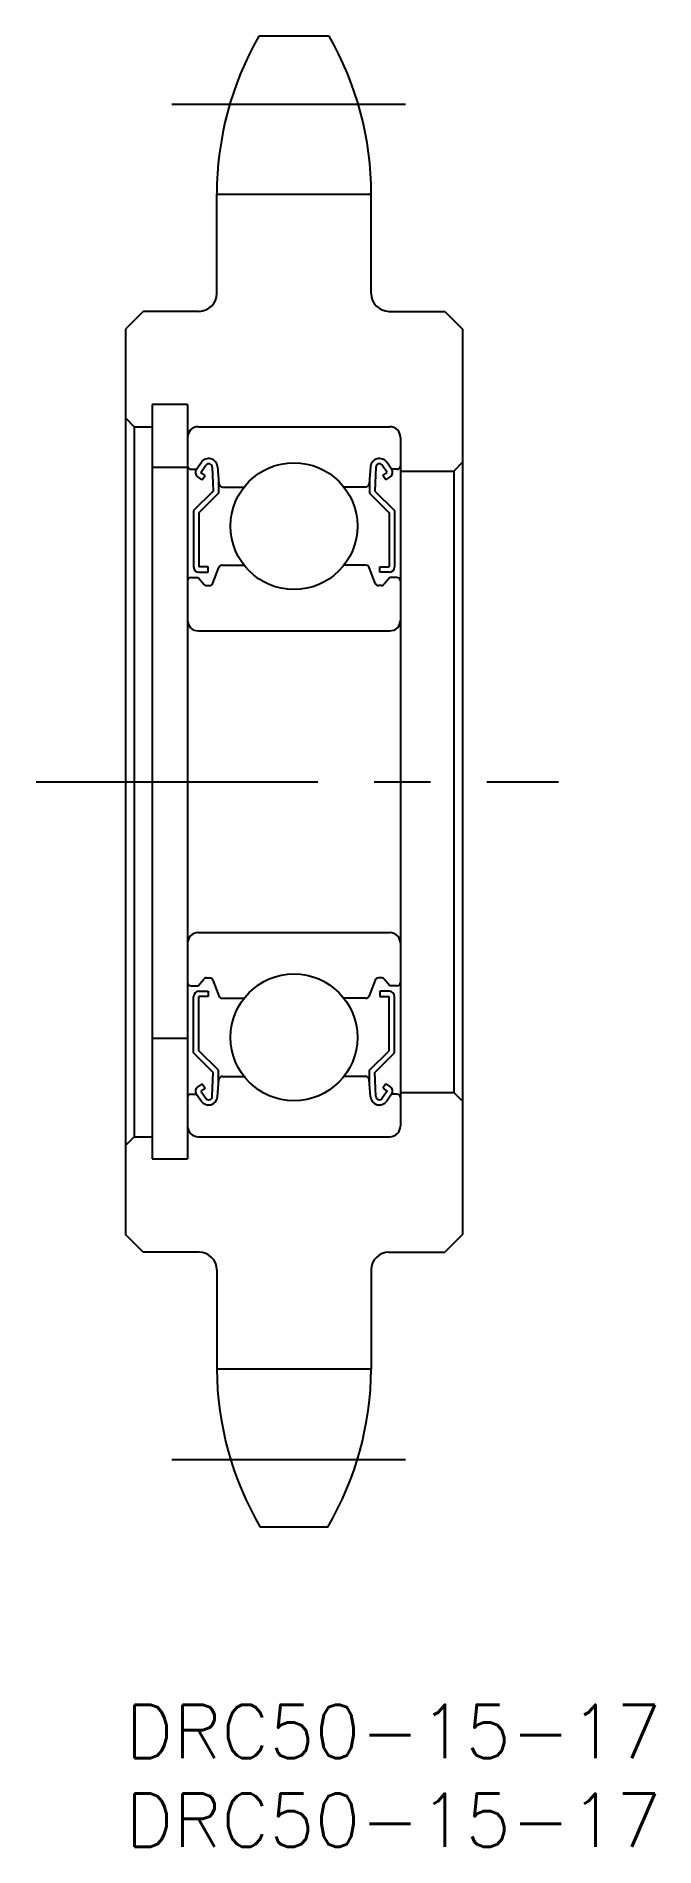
# Model space of a CAD drawing. Extents: x -5 to 30, y -8 to 94.
import ezdxf

# ---------------------------------------------------------------- set-up
doc = ezdxf.new("R2010")
doc.units = 0
doc.header["$LTSCALE"] = 0.5
doc.linetypes.add('CENTER', pattern=[50.8, 31.75, -6.35, 6.35, -6.35])
doc.layers.get('0').update_dxf_attribs({"linetype": 'CONTINUOUS'})
doc.layers.add('CENTER', color=1, linetype='CENTER')
doc.styles.get("Standard").update_dxf_attribs({"font": 'txt.shx', "height": 3, "bigfont": 'bigfont.shx'})

# ---------------------------------------------------------------- blocks, each defined once
blk = doc.blocks.new('*U3')
at = {"color": 7, "linetype": 'CONTINUOUS'}
blk.add_text('DRC50-15-17', height=3, dxfattribs=at).set_placement((0, -3))
blk = doc.blocks.new('*U4')
at = {"color": 7, "linetype": 'CONTINUOUS'}
blk.add_text('DRC50-15-17', height=3, dxfattribs=at).set_placement((0, -8))

msp = doc.modelspace()

# ---------------------------------------------------------------- linework, layer by layer
at = {"color": 7, "linetype": 'CONTINUOUS'}
for p, q in [((11.485361, 94), (7.514639, 94)), ((5.15, 79.5), (5.15, 85.095)), ((5.15, 85.095), (13.85, 85.095)), ((13.85, 79.5), (13.85, 85.095)), ((1, 78.5), (0, 77.5)), ((4.15, 78.5), (1, 78.5)), ((14.85, 78.5), (18, 78.5)), ((18, 78.5), (19, 77.5)), ((0, 77.5), (0, 26.5)), ((19, 77.5), (19, 26.5)), ((0, 72.5), (0.5, 72)), ((1.5, 73.25), (1.5, 30.75)), ((3.5, 73.25), (1.5, 73.25)), ((3.5, 73.25), (3.5, 30.75)), ((0.5, 72), (0.5, 32)), ((0.5, 72), (1.5, 72)), ((4.1, 72), (14.9, 72)), ((15.5, 71.4), (15.5, 32.6)), ((1.5, 69.729079), (3.5, 69.729079)), ((3.7, 69.59999), (4.000027, 69.59999)), ((3.9999, 69.59981), (4.278643, 69.996961)), ((4.246028, 69.427975), (4.528243, 69.830057)), ((4.491028, 69.25495), (4.246028, 69.427975)), ((4.891806, 69.722595), (4.941991, 68.373941)), ((5.185949, 69.753865), (5.272061, 68.782332)), ((13.814051, 69.753865), (13.727939, 68.782332)), ((14.108195, 69.722595), (14.05801, 68.373941)), ((14.753973, 69.427975), (14.471758, 69.830057)), ((14.508972, 69.25495), (14.753973, 69.427975)), ((15.0001, 69.59981), (14.721358, 69.996961)), ((15.3, 69.59999), (14.999973, 69.59999)), ((15.5, 69.5), (18.5, 69.5)), ((19, 70), (18.5, 69.5)), ((18.5, 69.5), (18.5, 34.5)), ((4.941991, 68.373941), (3.842, 67.27398)), ((4.319032, 69.009965), (4.073551, 69.181602)), ((4.319032, 69.009965), (4.491028, 69.25495)), ((5.242, 69.12099), (5.242, 68.24999)), ((5.47128, 68.59999), (6.686031, 68.59999)), ((13.52872, 68.59999), (12.31397, 68.59999)), ((13.758, 69.12099), (13.758, 68.24999)), ((14.05801, 68.373941), (15.158, 67.27398)), ((14.680969, 69.009965), (14.508972, 69.25495)), ((14.680969, 69.009965), (14.926449, 69.181602)), ((5.242, 68.24999), (4.142, 67.15001)), ((13.758, 68.24999), (14.858, 67.15001)), ((3.842, 67.27398), (3.842, 64.09999)), ((4.142, 67.15001), (4.142, 64.09999)), ((14.858, 67.15001), (14.858, 64.09999)), ((15.158, 67.27398), (15.158, 64.09999)), ((3.7, 63.49998), (4.099977, 63.49998)), ((4.099977, 63.49998), (4.417605, 63.121435)), ((4.662, 64.09999), (4.142, 64.09999)), ((4.142, 63.79999), (4.662, 63.79999)), ((4.662, 63.79999), (4.662, 64.09999)), ((4.933822, 63.181488), (5.257184, 64.068482)), ((5.445087, 64.19998), (6.686023, 64.19998)), ((13.554913, 64.19998), (12.313978, 64.19998)), ((14.066179, 63.181488), (13.742816, 64.068482)), ((14.338, 64.09999), (14.858, 64.09999)), ((14.338, 63.79999), (14.338, 64.09999)), ((14.858, 63.79999), (14.338, 63.79999)), ((14.900024, 63.49998), (14.582395, 63.121435)), ((15.3, 63.49998), (14.900024, 63.49998)), ((4.570816, 63.04999), (4.745919, 63.04999)), ((14.429185, 63.04999), (14.254081, 63.04999)), ((4.1, 60.5), (14.9, 60.5)), ((4.1, 43.5), (14.9, 43.5)), ((4.099977, 40.50002), (4.417605, 40.878566)), ((4.570816, 40.95001), (4.745919, 40.95001)), ((4.933822, 40.818512), (5.257184, 39.931518)), ((14.066179, 40.818512), (13.742816, 39.931518)), ((14.429185, 40.95001), (14.254081, 40.95001)), ((14.900024, 40.50002), (14.582395, 40.878566)), ((3.7, 40.50002), (4.099977, 40.50002)), ((3.842, 36.72602), (3.842, 39.90001)), ((4.142, 40.20001), (4.662, 40.20001)), ((4.142, 36.84999), (4.142, 39.90001)), ((4.662, 39.90001), (4.142, 39.90001)), ((4.662, 40.20001), (4.662, 39.90001)), ((5.445087, 39.80002), (6.686023, 39.80002)), ((13.554913, 39.80002), (12.313978, 39.80002)), ((14.338, 40.20001), (14.338, 39.90001)), ((14.858, 40.20001), (14.338, 40.20001)), ((14.338, 39.90001), (14.858, 39.90001)), ((14.858, 36.84999), (14.858, 39.90001)), ((15.3, 40.50002), (14.900024, 40.50002)), ((15.158, 36.72602), (15.158, 39.90001)), ((1.5, 37.549859), (3.5, 37.549859)), ((4.941991, 35.62606), (3.842, 36.72602)), ((5.242, 35.75001), (4.142, 36.84999)), ((13.758, 35.75001), (14.858, 36.84999)), ((14.05801, 35.62606), (15.158, 36.72602)), ((5.242, 34.87901), (5.242, 35.75001)), ((13.758, 34.87901), (13.758, 35.75001)), ((4.319032, 34.990035), (4.073551, 34.818399)), ((4.491028, 34.74505), (4.246028, 34.572026)), ((4.319032, 34.990035), (4.491028, 34.74505)), ((4.891806, 34.277406), (4.941991, 35.62606)), ((5.185949, 34.246135), (5.272061, 35.217668)), ((5.47128, 35.40001), (6.686031, 35.40001)), ((13.52872, 35.40001), (12.31397, 35.40001)), ((13.814051, 34.246135), (13.727939, 35.217668)), ((14.108195, 34.277406), (14.05801, 35.62606)), ((14.680969, 34.990035), (14.508972, 34.74505)), ((14.508972, 34.74505), (14.753973, 34.572026)), ((14.680969, 34.990035), (14.926449, 34.818399)), ((3.7, 34.40001), (4.000027, 34.40001)), ((3.9999, 34.400191), (4.278643, 34.00304)), ((4.246028, 34.572026), (4.528243, 34.169944)), ((14.753973, 34.572026), (14.471758, 34.169944)), ((15.0001, 34.400191), (14.721358, 34.00304)), ((15.3, 34.40001), (14.999973, 34.40001)), ((15.5, 34.5), (18.5, 34.5)), ((18.5, 34.5), (19, 34)), ((0.5, 32), (0, 31.5)), ((0.5, 32), (1.5, 32)), ((4.1, 32), (14.9, 32)), ((7, 32), (7, 32.0001)), ((9.5, 32), (9.5001, 32)), ((1.5, 30.75), (3.5, 30.75)), ((1, 25.5), (0, 26.5)), ((4.15, 25.5), (1, 25.5)), ((14.85, 25.5), (18, 25.5)), ((19, 26.5), (18, 25.5)), ((5.15, 24.5), (5.15, 18.905)), ((13.85, 24.5), (13.85, 18.905)), ((13.85, 18.905), (5.15, 18.905)), ((11.400435, 10), (7.599565, 10))]:
    msp.add_line(p, q, dxfattribs=at)
for centre in [(9.5, 66.39998), (9.5, 37.60002)]:
    msp.add_circle(centre, 3.5719, dxfattribs=at)
for centre, radius, start, end in [((23.1, 85.095), 17.95, 150.25766985, 180), ((-4.1, 85.095), 17.95, 0, 29.74233015), ((4.15, 79.5), 1, 270, 0), ((14.85, 79.5), 1, 180, 270), ((4.1, 71.4), 0.6, 90, 180), ((14.9, 71.4), 0.6, 0, 90), ((3.7, 69.79999), 0.2, 180, 270), ((4.245456, 69.427465), 0.3, 144.936745, 235.039255), ((4.687902, 69.709721), 0.5, 5.065195, 144.936745), ((4.691944, 69.715158), 0.2, 2.131062, 144.935553), ((14.312099, 69.709721), 0.5, 35.063255, 174.934805), ((14.308056, 69.715158), 0.2, 35.064447, 177.868938), ((14.754545, 69.427465), 0.3, 304.960745, 35.063255), ((15.3, 69.79999), 0.2, 270, 0), ((5.47128, 68.79999), 0.2, 185.065195, 270), ((13.52872, 68.79999), 0.2, 270, 354.934805), ((3.7, 63.29998), 0.2, 90, 180), ((4.142, 64.09999), 0.3, 180, 270), ((5.445087, 63.99998), 0.2, 90, 159.970177), ((13.554913, 63.99998), 0.2, 20.029823, 90), ((14.858, 64.09999), 0.3, 270, 0), ((15.3, 63.29998), 0.2, 0, 90), ((4.570816, 63.24999), 0.2, 219.999223, 270), ((4.745919, 63.24999), 0.2, 270, 339.970177), ((14.254081, 63.24999), 0.2, 200.029823, 270), ((14.429185, 63.24999), 0.2, 270, 320.000777), ((4.1, 61.1), 0.6, 180, 270), ((14.9, 61.1), 0.6, 270, 0), ((4.1, 42.9), 0.6, 90, 180), ((14.9, 42.9), 0.6, 0, 90), ((4.570816, 40.75001), 0.2, 90, 140.000777), ((4.745919, 40.75001), 0.2, 20.029823, 90), ((14.254081, 40.75001), 0.2, 90, 159.970177), ((14.429185, 40.75001), 0.2, 39.999223, 90), ((3.7, 40.70002), 0.2, 180, 270), ((4.142, 39.90001), 0.3, 90, 180), ((5.445087, 40.00002), 0.2, 200.029823, 270), ((13.554913, 40.00002), 0.2, 270, 339.970177), ((14.858, 39.90001), 0.3, 0, 90), ((15.3, 40.70002), 0.2, 270, 0), ((4.245456, 34.572535), 0.3, 124.960745, 215.063255), ((5.47128, 35.20001), 0.2, 90, 174.934805), ((13.52872, 35.20001), 0.2, 5.065195, 90), ((14.754545, 34.572535), 0.3, 324.936745, 55.039255), ((3.7, 34.20001), 0.2, 90, 180), ((4.687902, 34.29028), 0.5, 215.063255, 354.934805), ((4.691944, 34.284843), 0.2, 215.064447, 357.868938), ((14.312099, 34.29028), 0.5, 185.065195, 324.936745), ((14.308056, 34.284843), 0.2, 182.131062, 324.935553), ((15.3, 34.20001), 0.2, 0, 90), ((4.1, 32.6), 0.6, 180, 270), ((14.9, 32.6), 0.6, 270, 0), ((4.15, 24.5), 1, 0, 90), ((14.85, 24.5), 1, 90, 180), ((23.1, 19.054), 17.951, 180.476, 210.28974057), ((-4.1, 19.054), 17.951, 329.71025943, 359.524)]:
    msp.add_arc(centre, radius, start, end, dxfattribs=at)
at = {"layer": 'CENTER', "color": 1, "linetype": 'CENTER'}
for p, q in [((2.611, 90.175), (15.774, 90.175)), ((-5.026, 52), (24.408, 52)), ((2.611, 13.825), (15.774, 13.825))]:
    msp.add_line(p, q, dxfattribs=at)

# ---------------------------------------------------------------- block references
at = {"color": 7, "linetype": 'CONTINUOUS'}
for name in ['*U3', '*U4']:
    msp.add_blockref(name, (0, 0), dxfattribs=at)

doc.saveas('drawing.dxf')
